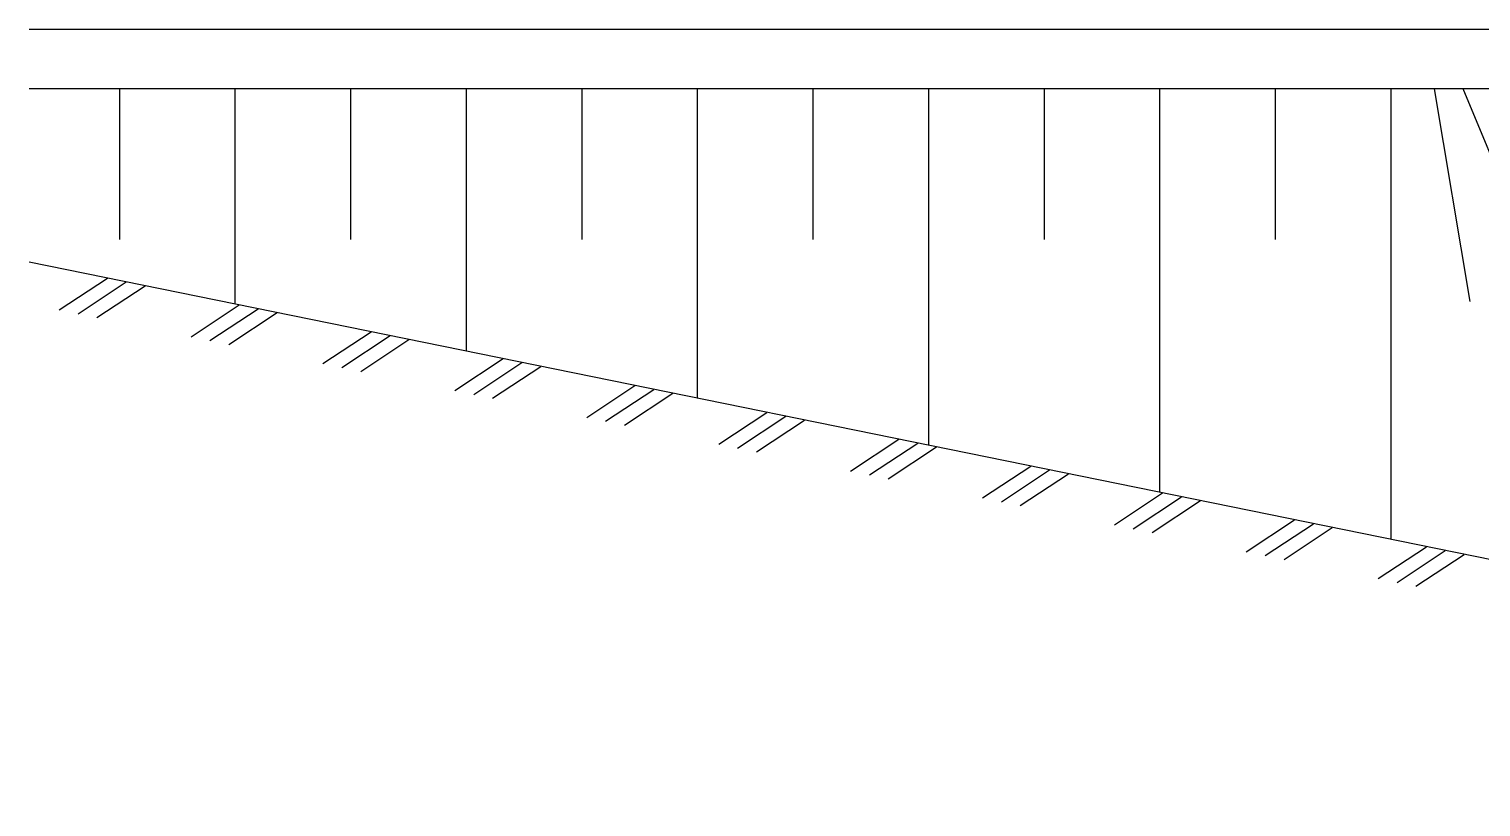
# Model space of a CAD drawing. Header units: millimetres. Extents: x 1931 to 30327, y -2374 to 17555.
# Drawn here: x 1931 to 5699, y 11263 to 13283 of the extents above; entities that cross this region are included whole.
import ezdxf

# ---------------------------------------------------------------- set-up
doc = ezdxf.new("R2010")
doc.units = ezdxf.units.MM

msp = doc.modelspace()

# ---------------------------------------------------------------- linework, layer by layer
at = {"color": 4, "linetype": 'ByBlock', "lineweight": -2}
for p, q in [((1930.6, 13283.4), (29930.6, 13283.4)), ((6425.8, 13128.1), (1930.6, 13128.1)), ((2165.1, 13128.1), (2165.1, 12736.7)), ((2465.1, 13128.1), (2465.1, 12569.2)), ((2765.1, 13128.1), (2765.1, 12736.7)), ((3065.1, 13128.1), (3065.1, 12446.9)), ((3365.1, 13128.1), (3365.1, 12736.7)), ((3665.1, 13128.1), (3665.1, 12324.6)), ((3965.1, 13128.1), (3965.1, 12736.7)), ((4265.1, 13128.1), (4265.1, 12202.4)), ((4565.1, 13128.1), (4565.1, 12736.7)), ((4865.1, 13128.1), (4865.1, 12080.1)), ((5165.1, 13128.1), (5165.1, 12736.7)), ((5465.1, 13128.1), (5465.1, 11957.8)), ((5671.3, 12575.6), (5578.9, 13128.1)), ((6132.5, 11970.8), (5652.8, 13128.1)), ((8874.7, 11263), (1930.6, 12678.1)), ((2008.8, 12553.9), (2133.9, 12636.7)), ((2057.8, 12543.9), (2182.9, 12626.7)), ((2106.8, 12534), (2231.9, 12616.7)), ((2351.2, 12484.2), (2476.3, 12566.9)), ((2400.2, 12474.2), (2525.3, 12556.9)), ((2449.2, 12464.2), (2574.3, 12546.9)), ((2693.5, 12414.4), (2818.7, 12497.1)), ((2742.5, 12404.4), (2867.6, 12487.2)), ((2791.5, 12394.4), (2916.6, 12477.2)), ((3035.9, 12344.6), (3161, 12427.4)), ((3084.9, 12334.6), (3210, 12417.4)), ((3133.9, 12324.7), (3259, 12407.4)), ((3378.3, 12274.9), (3503.4, 12357.6)), ((3427.2, 12264.9), (3552.4, 12347.6)), ((3476.2, 12254.9), (3601.3, 12337.6)), ((3720.6, 12205.1), (3845.7, 12287.8)), ((3769.6, 12195.1), (3894.7, 12277.9)), ((3818.6, 12185.1), (3943.7, 12267.9)), ((4063, 12135.3), (4188.1, 12218.1)), ((4112, 12125.3), (4237.1, 12208.1)), ((4160.9, 12115.4), (4286.1, 12198.1)), ((4405.3, 12065.6), (4530.4, 12148.3)), ((4454.3, 12055.6), (4579.4, 12138.3)), ((4503.3, 12045.6), (4628.4, 12128.3)), ((4747.7, 11995.8), (4872.8, 12078.5)), ((4796.7, 11985.8), (4921.8, 12068.6)), ((4845.7, 11975.8), (4970.8, 12058.6)), ((5090, 11926), (5215.1, 12008.8)), ((5139, 11916), (5264.1, 11998.8)), ((5188, 11906.1), (5313.1, 11988.8)), ((5432.4, 11856.3), (5557.5, 11939)), ((5481.4, 11846.3), (5606.5, 11929)), ((5530.4, 11836.3), (5655.5, 11919))]:
    msp.add_line(p, q, dxfattribs=at)

doc.saveas('drawing.dxf')
